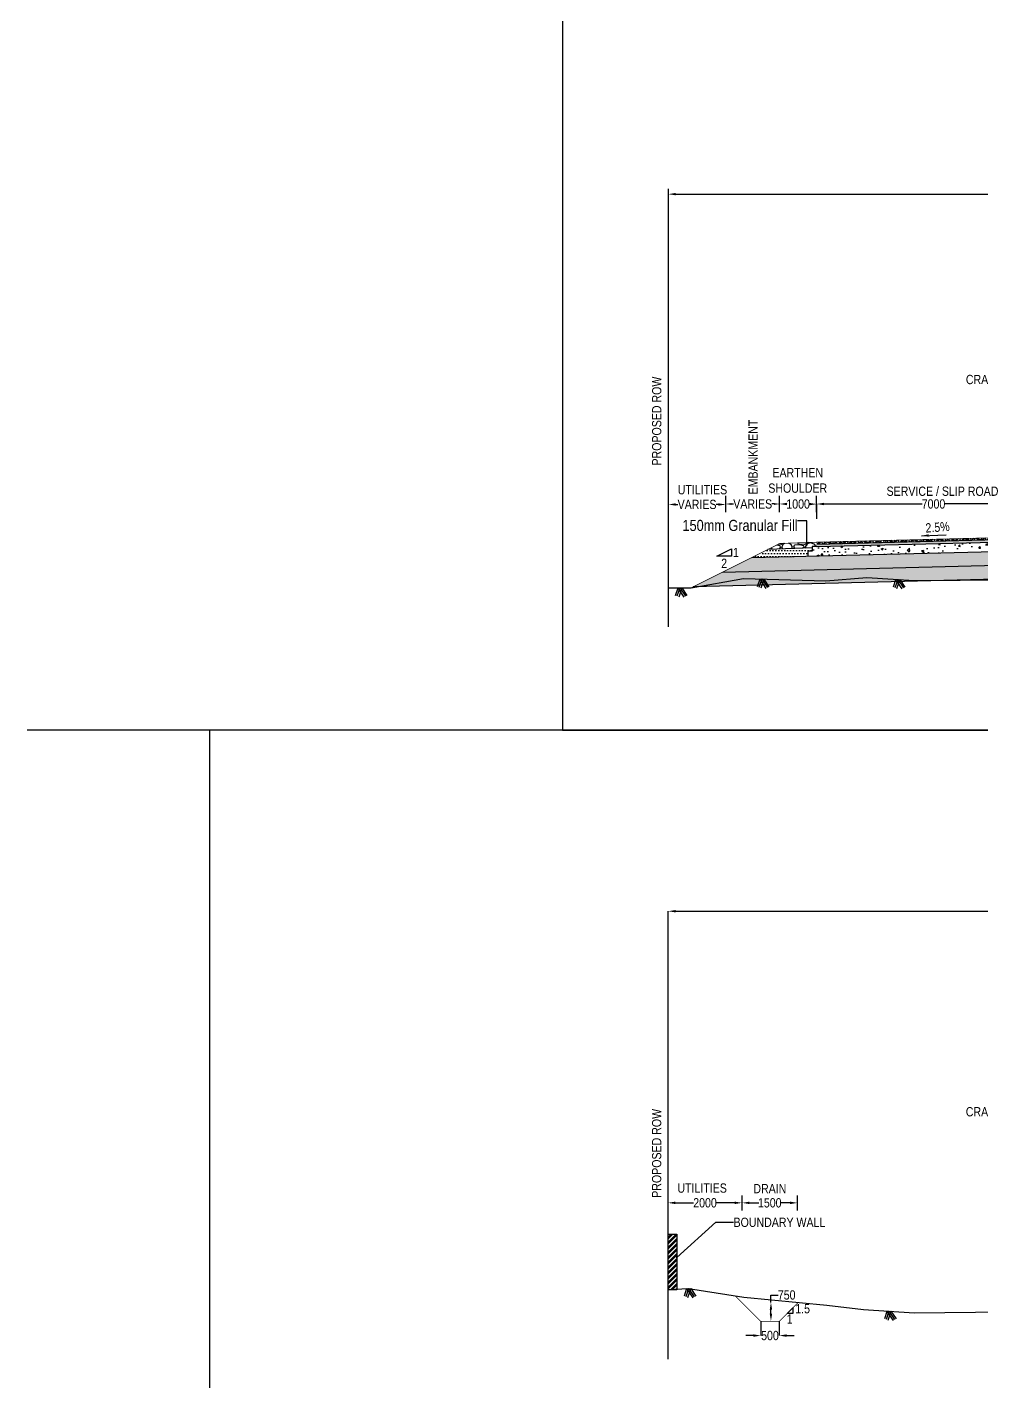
# Model space of a CAD drawing. Header units: millimetres. Extents: x 207528 to 778454, y -364692 to 101323.
# Drawn here: x 369723 to 395534, y -26410 to 10214 of the extents above; entities that cross this region are included whole.
import ezdxf

# ---------------------------------------------------------------- set-up
doc = ezdxf.new("R2010")
doc.units = ezdxf.units.MM
for name, color, linetype in [('Dim', 253, 'Continuous'), ('Dimension', 253, 'Continuous'), ('hatch', 253, 'Continuous'), ('Proposed ROW', 241, 'MNEW')]:
    doc.layers.add(name, color=color, linetype=linetype)
doc.styles.add('DIM', font='ARIALN.TTF', dxfattribs={"height": 250})
doc.styles.get("Standard").update_dxf_attribs({"font": 'arial.ttf'})
doc.styles.add('STRIP PLAN STYLE', font='ARIALN.TTF')
doc.linetypes.add('MNEW', pattern='A,26.152623,-1.048632,["PROW",Standard,S=1.75,R=0,X=0,Y=-0.975095],-7.693777,26.152623', length=61.047655)
doc.dimstyles.new('DIM', dxfattribs={"dimtxt": 250, "dimasz": 200, "dimexe": 0.18, "dimexo": 0.0625, "dimgap": 0.09, "dimtad": 0, "dimtih": 1, "dimtoh": 1, "dimdec": 0, "dimzin": 0, "dimdsep": 46, "dimtxsty": 'DIM', "dimcen": 0.09, "dimclrd": 256, "dimclrt": 7, "dimadec": 0, "dimazin": 0, "dimtfac": 1, "dimtdec": 0, "dimtofl": 0, "dimtmove": 0, "dimatfit": 3, "dimfxl": 1, "dimtolj": 1, "dimtzin": 0, "dimarcsym": 0})
doc.dimstyles.new('new', dxfattribs={"dimtxt": 150, "dimasz": 150, "dimexe": 100, "dimexo": 0.1, "dimgap": 0.09, "dimtad": 0, "dimtih": 1, "dimtoh": 1, "dimdec": 0, "dimzin": 0, "dimdsep": 46, "dimtxsty": 'DIM', "dimcen": 0.09, "dimclrd": 256, "dimclrt": 252, "dimadec": 0, "dimazin": 0, "dimtfac": 1, "dimtdec": 0, "dimtofl": 0, "dimtmove": 0, "dimatfit": 3, "dimfxl": 1, "dimtolj": 1, "dimtzin": 0, "dimlwd": -1, "dimarcsym": 0})

# ---------------------------------------------------------------- blocks, each defined once
blk = doc.blocks.new('*D203')
at = {"layer": 'Defpoints', "color": 0, "transparency": 16777216}
for p in [(432058, 5698), (387058, 5431), (432058, 5433)]:
    blk.add_point(p, dxfattribs=at)
at = {"layer": 'Dim', "color": 0, "lineweight": -2, "transparency": 16777216}
for p, q in [((387058, 5431), (387058, 5698)), ((432058, 5433), (432058, 5698))]:
    blk.add_line(p, q, dxfattribs=at)
at = {"layer": 'Dim', "lineweight": -2, "transparency": 16777216}
for p, q in [((387258, 5698), (407337, 5698)), ((431858, 5698), (414683, 5698))]:
    blk.add_line(p, q, dxfattribs=at)
at = {"layer": 'Dim', "transparency": 16777216}
for points in [[(387258, 5731), (387258, 5665), (387058, 5698)], [(431858, 5731), (431858, 5665), (432058, 5698)]]:
    blk.add_solid(points, dxfattribs=at)
at = {"layer": 'Dim', "color": 7, "transparency": 16777216, "insert": (411010, 5698), "char_height": 400, "attachment_point": 5, "style": 'STRIP PLAN STYLE'}
blk.add_mtext('\\A1;PROPOSED RIGHT OF WAY (45m)', dxfattribs=at)
blk = doc.blocks.new('*D215')
at = {"layer": 'Defpoints', "color": 0, "transparency": 16777216}
for p in [(391069, -2678), (391069, -3080), (397552, -3080)]:
    blk.add_point(p, dxfattribs=at)
at = {"layer": 'Dim', "color": 0, "lineweight": -2, "transparency": 16777216}
for p, q in [((391069, -3080), (391069, -2678)), ((397552, -3080), (397552, -2678))]:
    blk.add_line(p, q, dxfattribs=at)
at = {"layer": 'Dim', "lineweight": -2, "transparency": 16777216}
for p, q in [((391269, -2678), (393921, -2678)), ((397352, -2678), (394531, -2678))]:
    blk.add_line(p, q, dxfattribs=at)
at = {"layer": 'Dim', "transparency": 16777216}
for points in [[(391269, -2645), (391269, -2711), (391069, -2678)], [(397352, -2645), (397352, -2711), (397552, -2678)]]:
    blk.add_solid(points, dxfattribs=at)
at = {"layer": 'Dim', "color": 7, "transparency": 16777216, "insert": (394226, -2678), "char_height": 250, "attachment_point": 5, "style": 'DIM'}
blk.add_mtext('\\A1;7000', dxfattribs=at)
blk = doc.blocks.new('*D216')
at = {"layer": 'Defpoints', "color": 0, "transparency": 16777216}
for p in [(387058, -2634), (387058, -2691), (388609, -2677)]:
    blk.add_point(p, dxfattribs=at)
at = {"layer": 'Dimension', "color": 0, "lineweight": -2, "transparency": 16777216}
for p, q in [((387058, -2690), (387058, -2691)), ((388609, -2690), (388609, -2691))]:
    blk.add_line(p, q, dxfattribs=at)
at = {"layer": 'Dimension', "lineweight": -2, "transparency": 16777216}
for p, q in [((387258, -2691), (387317, -2691)), ((388409, -2691), (388351, -2691))]:
    blk.add_line(p, q, dxfattribs=at)
at = {"layer": 'Dimension', "transparency": 16777216}
for points in [[(387258, -2658), (387258, -2724), (387058, -2691)], [(388409, -2658), (388409, -2724), (388609, -2691)]]:
    blk.add_solid(points, dxfattribs=at)
at = {"layer": 'Dimension', "color": 7, "transparency": 16777216, "insert": (387834, -2691), "char_height": 250, "attachment_point": 5, "style": 'DIM'}
blk.add_mtext('\\A1;VARIES', dxfattribs=at)
blk = doc.blocks.new('*D220')
at = {"layer": 'Defpoints', "color": 0, "transparency": 16777216}
for p in [(390066, -2677), (390066, -2677), (391066, -2681)]:
    blk.add_point(p, dxfattribs=at)
at = {"layer": 'Dim', "color": 0, "lineweight": -2, "transparency": 16777216}
for p, q in [((390066, -2678), (390066, -2678)), ((391066, -2681), (391066, -2681))]:
    blk.add_line(p, q, dxfattribs=at)
at = {"layer": 'Dim', "lineweight": -2, "transparency": 16777216}
for p, q in [((390266, -2678), (390270, -2678)), ((390866, -2680), (390862, -2680))]:
    blk.add_line(p, q, dxfattribs=at)
at = {"layer": 'Dim', "transparency": 16777216}
for points in [[(390267, -2645), (390266, -2712), (390066, -2677)], [(390866, -2647), (390866, -2714), (391066, -2681)]]:
    blk.add_solid(points, dxfattribs=at)
at = {"layer": 'Dim', "color": 7, "transparency": 16777216, "insert": (390566, -2679), "char_height": 250, "attachment_point": 5, "style": 'DIM'}
blk.add_mtext('\\A1;1000', dxfattribs=at)
blk = doc.blocks.new('*D222')
at = {"layer": 'Defpoints', "color": 0, "transparency": 16777216}
for p in [(388609, -2678), (388609, -2678), (390066, -2678)]:
    blk.add_point(p, dxfattribs=at)
at = {"layer": 'Dimension', "color": 0, "lineweight": -2, "transparency": 16777216}
for p, q in [((388609, -2678), (388609, -2677)), ((390066, -2678), (390066, -2678))]:
    blk.add_line(p, q, dxfattribs=at)
at = {"layer": 'Dimension', "lineweight": -2, "transparency": 16777216}
for p, q in [((388759, -2678), (388821, -2678)), ((389916, -2678), (389855, -2678))]:
    blk.add_line(p, q, dxfattribs=at)
at = {"layer": 'Dimension', "transparency": 16777216}
for points in [[(388759, -2653), (388759, -2703), (388609, -2678)], [(389916, -2653), (389916, -2703), (390066, -2678)]]:
    blk.add_solid(points, dxfattribs=at)
at = {"layer": 'Dimension', "color": 7, "transparency": 16777216, "insert": (389338, -2678), "char_height": 250, "attachment_point": 5, "style": 'DIM'}
blk.add_mtext('\\A1;VARIES', dxfattribs=at)
blk = doc.blocks.new('*D271')
at = {"layer": 'Defpoints', "color": 0, "transparency": 16777216}
for p in [(432056, -13687), (387056, -13954), (432056, -13951)]:
    blk.add_point(p, dxfattribs=at)
at = {"layer": 'Dim', "color": 0, "lineweight": -2, "transparency": 16777216}
for p, q in [((387056, -13954), (387056, -13686)), ((432056, -13951), (432056, -13686))]:
    blk.add_line(p, q, dxfattribs=at)
at = {"layer": 'Dim', "lineweight": -2, "transparency": 16777216}
for p, q in [((387256, -13687), (407335, -13687)), ((431856, -13687), (414680, -13687))]:
    blk.add_line(p, q, dxfattribs=at)
at = {"layer": 'Dim', "transparency": 16777216}
for points in [[(387256, -13653), (387256, -13720), (387056, -13687)], [(431856, -13653), (431856, -13720), (432056, -13687)]]:
    blk.add_solid(points, dxfattribs=at)
at = {"layer": 'Dim', "color": 7, "transparency": 16777216, "insert": (411008, -13687), "char_height": 400, "attachment_point": 5, "style": 'STRIP PLAN STYLE'}
blk.add_mtext('\\A1;PROPOSED RIGHT OF WAY (45m)', dxfattribs=at)
blk = doc.blocks.new('*D276')
at = {"layer": 'Defpoints', "color": 0, "transparency": 16777216}
for p in [(389555, -24776), (390055, -24776), (390055, -25158)]:
    blk.add_point(p, dxfattribs=at)
at = {"layer": 'Dim', "color": 0, "lineweight": -2, "transparency": 16777216}
for p, q in [((389555, -24776), (389555, -25158)), ((390055, -24776), (390055, -25158))]:
    blk.add_line(p, q, dxfattribs=at)
at = {"layer": 'Dim', "lineweight": -2, "transparency": 16777216}
for p, q in [((389355, -25158), (389155, -25158)), ((390255, -25158), (390455, -25158))]:
    blk.add_line(p, q, dxfattribs=at)
at = {"layer": 'Dim', "transparency": 16777216}
for points in [[(389355, -25124), (389355, -25191), (389555, -25158)], [(390255, -25124), (390255, -25191), (390055, -25158)]]:
    blk.add_solid(points, dxfattribs=at)
at = {"layer": 'Dim', "color": 7, "transparency": 16777216, "insert": (389805, -25158), "char_height": 250, "attachment_point": 5, "style": 'DIM'}
blk.add_mtext('\\A1;500', dxfattribs=at)
blk = doc.blocks.new('*D273')
at = {"layer": 'Defpoints', "color": 0, "transparency": 16777216}
for p in [(387049, -21512), (387049, -21570), (389049, -21513)]:
    blk.add_point(p, dxfattribs=at)
at = {"layer": 'Dimension', "color": 0, "lineweight": -2, "transparency": 16777216}
for p, q in [((387049, -21568), (387049, -21570)), ((389049, -21568), (389049, -21570))]:
    blk.add_line(p, q, dxfattribs=at)
at = {"layer": 'Dimension', "lineweight": -2, "transparency": 16777216}
for p, q in [((387249, -21570), (387742, -21570)), ((388849, -21570), (388357, -21570))]:
    blk.add_line(p, q, dxfattribs=at)
at = {"layer": 'Dimension', "transparency": 16777216}
for points in [[(387249, -21536), (387249, -21603), (387049, -21570)], [(388849, -21536), (388849, -21603), (389049, -21570)]]:
    blk.add_solid(points, dxfattribs=at)
at = {"layer": 'Dimension', "color": 7, "transparency": 16777216, "insert": (388049, -21570), "char_height": 250, "attachment_point": 5, "style": 'DIM'}
blk.add_mtext('\\A1;2000', dxfattribs=at)
blk = doc.blocks.new('*D313')
at = {"layer": 'Defpoints', "color": 0, "transparency": 16777216}
for p in [(389049, -21570), (389049, -21570), (390549, -21570)]:
    blk.add_point(p, dxfattribs=at)
at = {"layer": 'Dim', "color": 0, "lineweight": -2, "transparency": 16777216}
for p, q in [((389049, -21570), (389049, -21570)), ((390549, -21570), (390549, -21570))]:
    blk.add_line(p, q, dxfattribs=at)
at = {"layer": 'Dim', "lineweight": -2, "transparency": 16777216}
for p, q in [((389249, -21570), (389503, -21570)), ((390349, -21570), (390096, -21570))]:
    blk.add_line(p, q, dxfattribs=at)
at = {"layer": 'Dim', "transparency": 16777216}
for points in [[(389249, -21537), (389249, -21603), (389049, -21570)], [(390349, -21537), (390349, -21603), (390549, -21570)]]:
    blk.add_solid(points, dxfattribs=at)
at = {"layer": 'Dim', "color": 7, "transparency": 16777216, "insert": (389799, -21570), "char_height": 250, "attachment_point": 5, "style": 'DIM'}
blk.add_mtext('\\A1;1500', dxfattribs=at)
blk = doc.blocks.new('*D314')
at = {"lineweight": -2, "transparency": 16777216}
for p, q in [((389831, -24261), (389831, -24061)), ((389831, -24061), (390031, -24061)), ((389831, -24561), (389831, -24461))]:
    blk.add_line(p, q, dxfattribs=at)
at = {"color": 0, "lineweight": -2, "transparency": 16777216}
for p, q in [((389831, -24261), (389831, -24261)), ((389831, -24761), (389831, -24761))]:
    blk.add_line(p, q, dxfattribs=at)
at = {"transparency": 16777216}
for points in [[(389798, -24461), (389865, -24461), (389831, -24261)], [(389798, -24561), (389865, -24561), (389831, -24761)]]:
    blk.add_solid(points, dxfattribs=at)
at = {"layer": 'Defpoints', "color": 0, "transparency": 16777216}
for p in [(389831, -24261), (389831, -24261), (389831, -24761)]:
    blk.add_point(p, dxfattribs=at)
at = {"color": 7, "transparency": 16777216, "insert": (390257, -24061), "char_height": 250, "attachment_point": 5, "style": 'DIM'}
blk.add_mtext('\\A1;750', dxfattribs=at)

msp = doc.modelspace()

# ---------------------------------------------------------------- hatches: boundary and pattern name
h = msp.add_hatch()
h.set_pattern_fill('GOST_GLASS', color=41, scale=5)
h.set_pattern_definition([(45, (296822.163, -17234.707), (42.426407, -4e-15), [25, -35]), (45, (296832.77, -17234.707), (42.426407, -4e-15), [10, -50]), (45, (296822.163, -17224.1), (42.426407, -4e-15), [10, -50])])
h.paths.add_polyline_path([(397922.7, -3589.3), (397922.7, -3659.3), (392343.6, -3798.8), (392097.2, -3779.2), (391699, -3744.9)])
h.paths.add_polyline_path([(391069.5, -3760.6), (391069.5, -3830.6), (392343.6, -3798.8), (392097.2, -3779.2), (391699, -3744.9)])
at = {"layer": 'Dim'}
h = msp.add_hatch(dxfattribs=at)
h.set_pattern_fill('AR-CONC', color=256, scale=3)
h.set_pattern_definition([(50, (296822.16, -17234.7), (546.554, -47.8173), [57.15, -628.65]), (355, (296822.16, -17234.7), (-105.7303, 573.1705), [45.72, -502.9218]), (100.45144, (296867.7, -17238.7), (440.8237, 525.3533), [48.57, -534.2707]), (46.1842, (296822.16, -17082.3), (813.237, -126.127), [85.725, -942.975]), (96.6356, (296889.9, -17092.8), (712.2124, 742.2784), [72.855, -801.407]), (351.18415, (296822.2, -17082.3), (712.2124, 742.2784), [68.58, -754.379]), (21, (296898.36, -17120.4), (454.8432, -306.7956), [57.15, -628.65]), (326, (296898.36, -17120.4), (185.406, 552.564), [45.72, -502.92]), (71.45144, (296936.27, -17145.97), (640.2493, 245.7683), [48.57, -534.2698]), (37.5, (296822.16, -17234.7), (9.2658, 253.6651), [0, -496.824, 0, -510.54, 0, -504.825]), (7.5, (296822.16, -17234.7), (200.459, 300.5417), [0, -291.084, 0, -485.394, 0, -192.405]), (327.5, (296652.24, -17234.7), (406.7718, -17.18623), [0, -190.5, 0, -594.36, 0, -788.67]), (317.5, (296576.04, -17234.7), (444.3875, 76.2795), [0, -247.65, 0, -394.716, 0, -560.07])])
h.paths.add_polyline_path([(390922.7, -3834.3), (392343.6, -3798.8), (393241.4, -3870.2), (394424.5, -3926.2), (395963, -3934.1), (397265.8, -3873.2), (398431.9, -3855), (398431.9, -3906.4), (390922.7, -4084.4)])
h.paths.add_polyline_path([(392343.6, -3798.8), (397922.7, -3659.3), (398431.9, -3646.6), (398431.9, -3855), (397265.8, -3873.2), (395963, -3934.1), (394424.5, -3926.2), (393241.4, -3870.2)])
h = msp.add_hatch(dxfattribs=at)
h.set_pattern_fill('ANSI32', scale=10)
h.set_pattern_definition([(45, (71256.7, -79262.27), (-67.35192, 67.35192), []), (45, (71301.605, -79262.27), (-67.35192, 67.35192), [])])
h.paths.add_polyline_path([(387056.3, -23916.8), (387056.3, -22416.8), (387286.3, -22416.8), (387286.3, -23916.8)])
at = {"layer": 'hatch'}
h = msp.add_hatch(dxfattribs=at)
h.set_pattern_fill('NET3', color=256, scale=30, angle=45)
h.set_pattern_definition([(45, (296822.16, -17234.71), (-67.35192, 67.35192), []), (105, (296822.16, -17234.71), (-92.004435, -24.65251), []), (165, (296822.16, -17234.71), (-24.65251, -92.004435), [])])
h.paths.add_polyline_path([(397922.7, -3539.3), (397922.7, -3589.3), (391699, -3744.9), (391248.9, -3706.1)])
h.paths.add_polyline_path([(391069.5, -3710.6), (391069.5, -3760.6), (391699, -3744.9), (391248.9, -3706.1)])
h = msp.add_hatch(dxfattribs=at)
h.set_pattern_fill('GRAVEL', color=11, scale=25)
h.set_pattern_definition([(228.01279, (297279.363, -16599.707), (-5080, -5715), [85.4304, -8457.621]), (184.96974, (297222.213, -16663.207), (7619.999997, 635.000036), [146.6012, -14513.5122]), (132.510447, (297076.163, -16675.907), (6350.000003, -6984.999998), [103.3704, -10233.6807]), (267.27369, (296828.513, -16834.657), (635.000001, 12700), [133.501, -13216.6094]), (292.833654, (296822.163, -16968.007), (-3175, 7620), [130.9084, -12959.952]), (357.27369, (296872.963, -17088.657), (-12700, 635.000001), [133.501, -13216.6094]), (37.69424, (297006.313, -17095.007), (-8254.9999996, -6350.0000005), [176.5484, -17478.2788]), (72.255328, (297146.013, -16987.057), (4445.000001, 13969.9999996), [166.68, -16501.314]), (121.429566, (297196.813, -16828.307), (-5080.000001, 8255), [133.9532, -13261.3864]), (175.23636, (297126.963, -16714.007), (6985, -635), [152.9283, -7493.4842]), (222.397438, (296974.563, -16701.307), (-7619.9999998, -6985.0000003), [197.7695, -19579.193]), (138.814075, (297457.163, -16841.007), (-4445, 3810), [67.501, -6682.6415]), (171.469234, (297406.363, -16796.557), (8255, -1269.999999), [128.4205, -12713.6597]), (225, (297279.36, -16777.5), (-9e-14, -635), [89.8023, -808.2233]), (203.19859, (297234.91, -16701.31), (3175, 1270), [48.3603, -4787.6556]), (291.80141, (297190.46, -16720.36), (-635, 1905), [68.3914, -3351.1882]), (30.96376, (297215.86, -16783.86), (1905, 1270), [111.08, -3591.5745]), (161.56505, (297311.11, -16726.7), (1270, -635), [80.3218, -1927.7245]), (16.38954, (296822.163, -16720.357), (6350, 1905), [112.522, -11139.7067]), (70.346176, (296930.113, -16688.607), (-2540, -6985), [94.3997, -9345.554]), (293.19859, (297311.11, -16599.71), (-1270, 3175), [96.72, -4739.296]), (343.61046, (297349.213, -16688.607), (-6350, 1905), [112.522, -11139.7067]), (339.443955, (296822.16, -17114.06), (-3175, 1270), [108.5088, -5316.9336]), (294.77514, (296923.763, -17152.157), (-3175.000004, 6984.999998), [90.918, -9000.8983]), (66.80141, (297317.46, -17234.71), (1270, 3175), [96.72, -4739.296]), (17.354025, (297355.563, -17145.807), (-8255, -2540), [106.4457, -10538.094]), (69.443955, (297006.31, -17234.71), (-1270, -3175), [54.2544, -5371.188]), (101.30993, (297279.36, -17234.71), (-635, 2540), [32.3787, -3205.4987]), (165.96376, (297273.01, -17202.96), (1905, -635), [130.9084, -2487.2636]), (186.009006, (297146.013, -17171.207), (6350, 635), [121.3167, -12010.3412]), (303.69007, (297215.86, -16841), (-635, 1270), [91.581, -2197.944]), (353.157227, (297266.663, -16917.207), (10795, -1269.9999994), [159.8892, -15829.0023]), (60.945396, (297425.413, -16936.257), (-2540, -4445), [65.377, -6472.348]), (90, (297457.16, -16879.1), (-635, 635), [38.1, -596.9]), (120.256437, (297133.313, -17152.157), (2540, -4445), [88.2167, -8733.4852]), (48.01279, (297088.863, -17075.957), (5080, 5715), [170.8607, -8372.1905]), (0, (297203.16, -16948.96), (635, 635), [165.1, -469.9]), (325.304846, (297368.263, -16948.957), (6350.000002, -4444.999997), [100.4024, -9939.8292]), (254.0546, (297450.81, -17006.11), (-635, -2540), [92.4573, -4530.4125]), (207.645975, (297425.413, -17095.007), (-12065.0000004, -6349.999999), [150.5363, -14903.116]), (175.42608, (297292.063, -17164.857), (-8255, 635), [159.2574, -15766.4616])])
h.paths.add_polyline_path([(389312.1, -4124.7), (388521.7, -4519.8), (398431.9, -4272), (398431.9, -3896.7)])
h = msp.add_hatch(dxfattribs=at)
h.set_pattern_fill('DOTS', scale=50)
h.set_pattern_definition([(0, (342221.206, -80691.63), (39.6875, 79.375), [0, -79.375])])
h.paths.add_polyline_path([(389312.1, -4124.7), (389762.7, -3906.4), (390949.3, -3856.1), (390949.3, -3874.5), (390949.3, -3882.5), (390949.3, -3893.3), (390949.3, -3906.5), (390949.3, -3955.8), (390824.3, -3955.8), (390827.6, -4086.8)])
h = msp.add_hatch(dxfattribs=at)
h.set_pattern_fill('GRAVEL', color=11, scale=25)
h.set_pattern_definition([(228.012788, (81477.05, -71156.383), (-5080.0000004, -5714.9999996), [85.4304, -8457.6209]), (184.969741, (81419.902, -71219.883), (7619.999997, 635.0000362), [146.6012, -14513.5122]), (132.510447, (81273.852, -71232.583), (6350.0000027, -6984.9999976), [103.3704, -10233.6807]), (267.273689, (81026.202, -71391.333), (635.0000013, 12700), [133.5011, -13216.6094]), (292.833654, (81019.852, -71524.683), (-3175.0000003, 7620), [130.9084, -12959.9519]), (357.273689, (81070.652, -71645.333), (-12700, 635.0000013), [133.5011, -13216.6094]), (37.6942405, (81204.002, -71651.683), (-8254.9999996, -6350.0000005), [176.5484, -17478.2788]), (72.255328, (81343.702, -71543.733), (4445.0000012, 13969.9999996), [166.6799, -16501.3142]), (121.429566, (81394.502, -71384.983), (-5080.0000007, 8254.9999996), [133.9532, -13261.3864]), (175.236358, (81324.65, -71270.683), (6985, -635.000001), [152.9283, -7493.4842]), (222.397438, (81172.252, -71257.983), (-7619.9999998, -6985.0000003), [197.7695, -19579.1931]), (138.814075, (81654.85, -71397.683), (-4445, 3810), [67.5011, -6682.6415]), (171.469234, (81604.052, -71353.233), (8255.0000002, -1269.9999986), [128.4205, -12713.6597]), (225, (81477.05, -71334.2), (-9e-14, -635), [89.8023, -808.2233]), (203.19859, (81432.6, -71257.98), (3175, 1270), [48.3603, -4787.6556]), (291.80141, (81388.15, -71277.03), (-635, 1905), [68.3914, -3351.1882]), (30.963757, (81413.55, -71340.53), (1905, 1270), [111.0799, -3591.5745]), (161.56505, (81508.8, -71283.38), (1270, -635), [80.3218, -1927.7245]), (16.38954, (81019.852, -71277.033), (6350, 1905), [112.522, -11139.7067]), (70.346176, (81127.8, -71245.283), (-2540, -6985), [94.3997, -9345.5539]), (293.19859, (81508.8, -71156.38), (-1270, 3175), [96.72, -4739.2959]), (343.61046, (81546.902, -71245.283), (-6350, 1904.9999996), [112.522, -11139.7067]), (339.443955, (81019.85, -71670.73), (-3175, 1270), [108.5088, -5316.9336]), (294.77514, (81121.45, -71708.833), (-3175.000004, 6984.999998), [90.918, -9000.8983]), (66.80141, (81515.15, -71791.38), (1270, 3175), [96.72, -4739.2959]), (17.354025, (81553.252, -71702.483), (-8255, -2540.0000005), [106.4457, -10538.094]), (69.443955, (81204, -71791.38), (-1270, -3175), [54.2544, -5371.188]), (101.309932, (81477.05, -71791.38), (-635, 2540), [32.3787, -3205.4987]), (165.963757, (81470.7, -71759.63), (1905, -635), [130.9084, -2487.2636]), (186.009006, (81343.702, -71727.883), (6350, 635.0000003), [121.3167, -12010.3412]), (303.69007, (81413.55, -71397.68), (-635, 1270), [91.581, -2197.9441]), (353.157227, (81464.352, -71473.883), (10795, -1269.9999994), [159.8892, -15829.0023]), (60.945396, (81623.1, -71492.933), (-2540, -4445), [65.377, -6472.3481]), (90, (81654.85, -71435.8), (-635, 635), [38.1, -596.9]), (120.256437, (81331, -71708.833), (2540, -4445), [88.2167, -8733.4852]), (48.012787, (81286.55, -71632.633), (5080.0000004, 5714.9999996), [170.8607, -8372.1905]), (0, (81400.85, -71505.63), (635, 635), [165.1, -469.9]), (325.304846, (81565.95, -71505.633), (6350.0000024, -4444.9999966), [100.4024, -9939.8292]), (254.054604, (81648.5, -71562.78), (-635, -2540), [92.4573, -4530.4125]), (207.645975, (81623.102, -71651.683), (-12065.0000004, -6349.9999992), [150.5363, -14903.1161]), (175.426079, (81489.752, -71721.533), (-8255, 635), [159.2574, -15766.4616])])
h.paths.add_polyline_path([(389747.6, -3907), (390070.4, -3745.6), (391069.5, -3710.6), (391070, -3710.6), (391070, -3830.8), (390949.3, -3830.8), (390949.3, -3864.9)])
h = msp.add_hatch(dxfattribs=at)
h.set_pattern_fill('DOTS', color=25, scale=50)
h.set_pattern_definition([(0, (296822.16, -17234.71), (39.6875, 79.375), [0, -79.375])])
h.paths.add_polyline_path([(388521.7, -4519.8), (387732.3, -4914.4), (398431.9, -4646.9), (398431.9, -4272), (398295.7, -4275.4)])

# ---------------------------------------------------------------- linework, layer by layer
for points, const_width in [([(391069.5, -3710.6), (398058.4, -3535.9)], 20), ([(390070.4, -3745.6), (387672.3, -4944.4)], 20), ([(391069.5, -3710.6), (390070.4, -3745.6)], 20), ([(391070, -3710.7), (391070, -3830.8)], 10), ([(387672.3, -4944.4), (387058.4, -4944.4)], 20), ([(388865.4, -24084.7), (389555.3, -24776)], 20), ([(390555.3, -24276), (390055.3, -24776)], 20), ([(390055.3, -24776), (389555.3, -24776)], 20)]:
    msp.add_lwpolyline(points, dxfattribs=dict(const_width=const_width))
for points in [[(391069.5, -3760.6), (398058.4, -3585.9)], [(391069.5, -3830.6), (398431.9, -3646.6)], [(389312.1, -4124.7), (398431.9, -3896.7)], [(390949.3, -3864.9), (389747.6, -3907)], [(390949.3, -3830.8), (390949.3, -3955.8), (390824.3, -3955.8), (390827.6, -4086.8)], [(391069.3, -3830.8), (390949.3, -3830.8)], [(388521.7, -4519.8), (398431.9, -4272)], [(398431.9, -4646.9), (387732.3, -4914.4)]]:
    msp.add_lwpolyline(points)
at = {"layer": 'Dim'}
for points in [[(384197.2, 38536.5), (384197.2, -8793.9), (434760.7, -8793.9), (434760.7, 38532.4)], [(388764.2, -3891.2), (388764.2, -4091.2), (388364.2, -4091.2)], [(390421.7, -24409.6), (390421.7, -24559.6), (390271.7, -24559.6)]]:
    msp.add_lwpolyline(points, close=True, dxfattribs=at)
for points in [[(388609.1, -2898.9), (388609.1, -2455.6)], [(390066.4, -2899.3), (390066.4, -2456)], [(391065.9, -2902.9), (391065.9, -2459.6)], [(389527.1, -4712), (389459.2, -4916.6)], [(389582.3, -4704.4), (389506.6, -4932.4)], [(389527.1, -4712), (389694.3, -4960.3)], [(389637.2, -4706.2), (389553.8, -4957.5)], [(389582.3, -4704.4), (389735.8, -4932.4)], [(389637.2, -4706.2), (389776.9, -4913.8)], [(393202.8, -4723.9), (393134.8, -4928.5)], [(393257.9, -4716.3), (393182.3, -4944.3)], [(393202.8, -4723.9), (393369.9, -4972.2)], [(393312.8, -4718.1), (393229.4, -4969.4)], [(393257.9, -4716.3), (393411.4, -4944.3)], [(393312.8, -4718.1), (393452.6, -4925.7)], [(387310.2, -4951.9), (387242.2, -5156.5)], [(387365.4, -4944.4), (387289.7, -5172.3)], [(387310.2, -4951.9), (387477.3, -5200.2)], [(387420.2, -4946.1), (387336.8, -5197.4)], [(387365.4, -4944.4), (387518.8, -5172.3)], [(387420.2, -4946.1), (387560, -5153.7)], [(384197.2, -8793.9), (374652, -8793.9), (374652, -51367.1), (446661.1, -51367.1), (446661.1, -8793.9), (369722.8, -8793.9)], [(389049.9, -21772.2), (389049.9, -21366.9)], [(390549.3, -21772.6), (390549.3, -21367.3)], [(387551.6, -23888.3), (387483.6, -24092.9)], [(387606.8, -23880.7), (387531.1, -24108.6)], [(387551.6, -23888.3), (387718.7, -24136.6)], [(387661.6, -23882.5), (387578.2, -24133.7)], [(387606.8, -23880.7), (387760.2, -24108.7)], [(387661.6, -23882.5), (387801.4, -24090.1)], [(392965.3, -24503.4), (392897.3, -24708.1)], [(393020.5, -24495.9), (392944.8, -24723.8)], [(392965.3, -24503.4), (393132.4, -24751.8)], [(393075.3, -24497.7), (392991.9, -24748.9)], [(393020.5, -24495.9), (393173.9, -24723.9)], [(393075.3, -24497.7), (393215.1, -24705.3)]]:
    msp.add_lwpolyline(points, dxfattribs=at)
at = {"layer": 'Dim', "color": 7}
msp.add_lwpolyline([(387056.3, -23916.8), (387056.3, -22416.8), (387286.3, -22416.8), (387286.3, -23916.8)], close=True, dxfattribs=at)
at = {"layer": 'Dimension', "linetype": 'Continuous', "ltscale": 10, "flags": 128}
for points in [[(387058.4, -4944.4), (387672.3, -4944.4), (389091.4, -4690.1), (391316.1, -4755.1), (392419.1, -4663.1), (393705.5, -4744.7), (396187.8, -4724.2), (397312.4, -4674.9), (400239.4, -4220.1), (403656.5, -3937.1), (409557.8, -3762.7)], [(387056.3, -23914), (387606.8, -23880.7), (389095.4, -24122), (391345.3, -24332), (392337.5, -24452.5), (393703.4, -24539.3), (396185.8, -24518.8), (397060.8, -24149.1), (400237.3, -24014.6), (403654.5, -23731.6), (409555.7, -23557.2)]]:
    msp.add_lwpolyline(points, dxfattribs=at)
at = {"layer": 'Proposed ROW', "lineweight": -3, "ltscale": 3, "flags": 128}
for points in [[(387058.4, -5999.7), (387058.4, 5843.1)], [(387056.3, -25794.2), (387056.3, -13951.4)]]:
    msp.add_lwpolyline(points, dxfattribs=at)

# ---------------------------------------------------------------- texts
at = {"layer": 'Dim', "color": 7, "char_height": 250, "attachment_point": 5, "style": 'DIM'}
for s, insert, rotation in [('PROPOSED ROW', (386744.8, -436.9), 90), ('2.5%', (394334.5, -3306.4), 4.21364), ('PROPOSED ROW', (386742.7, -20231.4), 90)]:
    msp.add_mtext_dynamic_manual_height_columns(s, width=5325.312, gutter_width=1250, heights=[0], dxfattribs=dict(at, insert=insert, rotation=rotation))
for s, insert in [('CRASH BARRIER', (396278.1, 685.6)), ('CRASH BARRIER', (396276.1, -19108.9)), ('BOUNDARY WALL', (390061.2, -22097.3))]:
    msp.add_mtext_dynamic_manual_height_columns(s, width=5325.312, gutter_width=1250, heights=[0], dxfattribs=dict(at, insert=insert))
at = {"layer": 'Dim', "insert": (389349.1, -1408.6), "char_height": 250, "width": 5325.312, "attachment_point": 5, "rotation": 90, "style": 'DIM'}
msp.add_mtext('\\A1;EMBANKMENT', dxfattribs=at)
at = {"layer": 'Dim', "char_height": 250, "attachment_point": 5, "style": 'DIM'}
for s, insert in [('EARTHEN \\PSHOULDER', (390555.6, -2042.2)), ('UTILITIES', (387979.8, -2293.7)), ('SERVICE / SLIP ROAD', (394468.6, -2334.2)), ('1', (388884.8, -3988.3)), ('2', (388565.6, -4283.1)), ('UTILITIES', (387970.8, -21172.3)), ('DRAIN', (389802.1, -21184.8)), ('1.5', (390688, -24432.5)), ('1', (390337.6, -24710.2))]:
    msp.add_mtext_dynamic_manual_height_columns(s, width=5325.312, gutter_width=1250, heights=[0], dxfattribs=dict(at, insert=insert))
at = {"layer": 'Dimension', "color": 7, "insert": (390553.2, -3259.4), "char_height": 300, "attachment_point": 6, "style": 'DIM'}
msp.add_mtext('\\A1;150mm Granular Fill', dxfattribs=at)

# ---------------------------------------------------------------- dimensions: what is measured, and where the dimension line sits
dim = msp.add_aligned_dim(p1=(389831.2, -24760.7), p2=(389831.2, -24260.7), distance=0, text='750', dimstyle='DIM', override={"dimfxl": 1.25, "dimfxlon": 1})
dim.commit()
dim.dimension.update_dxf_attribs({"geometry": '*D314', "text_midpoint": (390256.6, -24060.7)})
at = {"layer": 'Dim'}
for base, p1, p2, picture, middle in [((432058.4, 5697.8), (387058.4, 5430.8), (432058.4, 5433), '*D203', (411009.6, 5697.8)), ((432056.3, -13686.6), (387056.3, -13953.6), (432056.3, -13951.4), '*D271', (411007.5, -13686.6))]:
    dim = msp.add_linear_dim(base=base, p1=p1, p2=p2, text='PROPOSED RIGHT OF WAY (45m)', dimstyle='DIM', override={"dimtxt": 400, "dimtxsty": 'STRIP PLAN STYLE'}, dxfattribs=at)
    dim.commit()
    dim.dimension.update_dxf_attribs({"geometry": picture, "text_midpoint": middle, "dimtype": 160})
for p1, p2, distance, picture, middle in [((391065.9, -2681.2), (390066.4, -2677.5), 0, '*D220', (390566.2, -2679.3)), ((390549.3, -21570.1), (389049.3, -21569.8), 0, '*D313', (389799.3, -21570)), ((389555.3, -24776), (390055.3, -24776), -381.8, '*D276', (389805.3, -25157.7))]:
    dim = msp.add_aligned_dim(p1=p1, p2=p2, distance=distance, dimstyle='DIM', dxfattribs=at)
    dim.commit()
    dim.dimension.update_dxf_attribs({"geometry": picture, "text_midpoint": middle})
dim = msp.add_linear_dim(base=(391069.5, -2678), p1=(397552.4, -3080.2), p2=(391069.5, -3080.2), angle=180, text='7000', dimstyle='DIM', dxfattribs=at)
dim.commit()
dim.dimension.update_dxf_attribs({"geometry": '*D215', "text_midpoint": (394226.1, -2678), "dimtype": 161})
at = {"layer": 'Dimension'}
for base, p1, p2, text, picture, middle in [((387058.4, -2691), (388609.1, -2677.4), (387058.4, -2633.6), 'VARIES', '*D216', (387833.7, -2691)), ((387049.3, -21569.6), (389049.3, -21513.5), (387049.3, -21512.3), '2000', '*D273', (388049.3, -21569.6))]:
    dim = msp.add_linear_dim(base=base, p1=p1, p2=p2, text=text, dimstyle='DIM', override={"dimfxl": 1.25, "dimfxlon": 1}, dxfattribs=at)
    dim.commit()
    dim.dimension.update_dxf_attribs({"geometry": picture, "text_midpoint": middle})
dim = msp.add_aligned_dim(p1=(390066.4, -2677.8), p2=(388609.1, -2677.6), distance=0, text='VARIES', dimstyle='DIM', override={"dimtxt": 200, "dimasz": 150, "dimfxl": 1.25, "dimfxlon": 1}, dxfattribs=at)
dim.commit()
dim.dimension.update_dxf_attribs({"geometry": '*D222', "text_midpoint": (389337.7, -2677.7)})

# ---------------------------------------------------------------- leaders
at = {"layer": 'Dim'}
msp.add_leader([(393897.3, -3537), (394566.8, -3510.8)], dimstyle='DIM', dxfattribs=at)
at = {"layer": 'Dimension'}
for points in [[(390797.9, -3784.9), (390797.9, -3132), (390547.8, -3134.8)], [(387286.3, -23044.7), (388341.6, -22091), (388823.1, -22091)]]:
    msp.add_leader(points, dimstyle='new', override={"dimasz": 50, "dimclrd": 256, "dimldrblk": 'Dot'}, dxfattribs=at)

doc.saveas('drawing.dxf')
